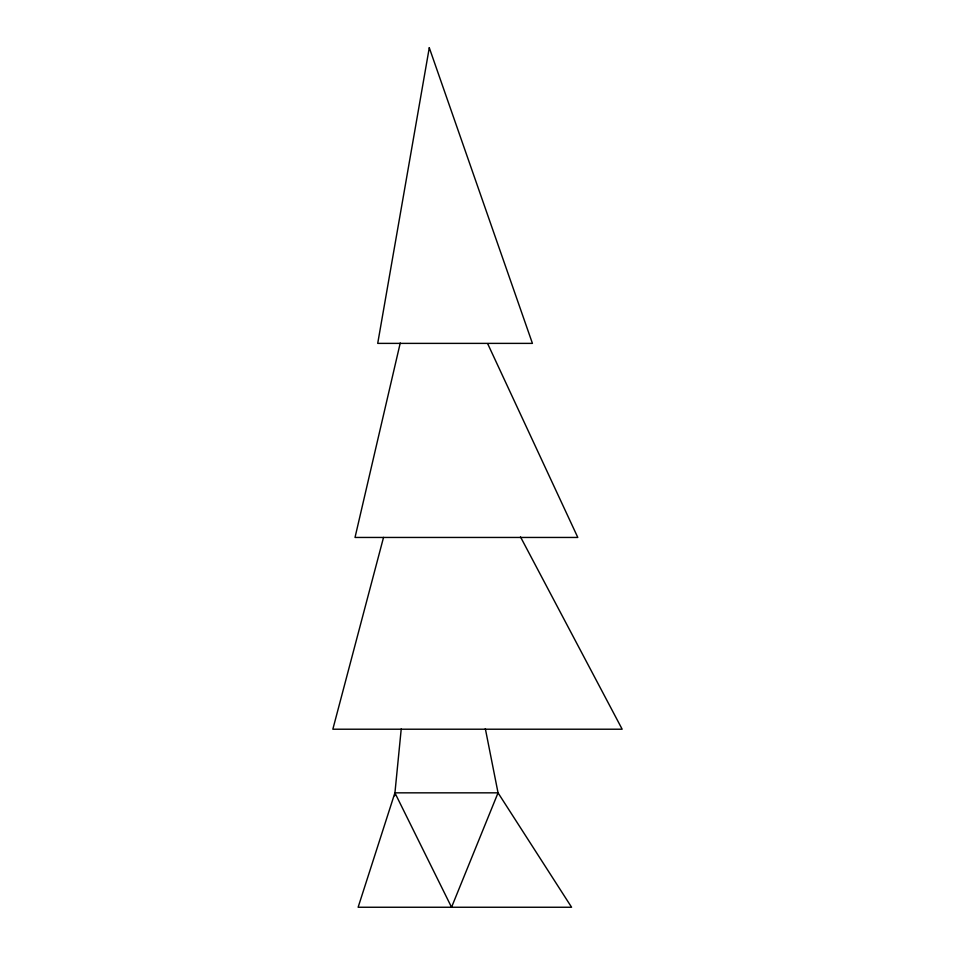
<?xml version="1.0" encoding="UTF-8"?>
<svg xmlns="http://www.w3.org/2000/svg" width="955" height="955" viewBox="0 0 955 955"><rect width="100%" height="100%" fill="white"/><g stroke="black" fill="none" stroke-linecap="round" stroke-linejoin="round"><path stroke-width="1.43" d="M394.642 795.813L401.219 729.035M400.252 342.988L355.021 537.45L577.799 537.45L487.814 343.991M383.54 537.402L332.841 729.214L622.159 729.214L520.499 536.901M394.904 792.841L451.548 907.25L498.044 792.841L394.904 792.841L358.125 907.25L571.591 907.25L498.044 792.841L485.331 728.653M429.284 47.75L377.714 343.382L532.424 343.382L429.284 47.75"/></g></svg>
